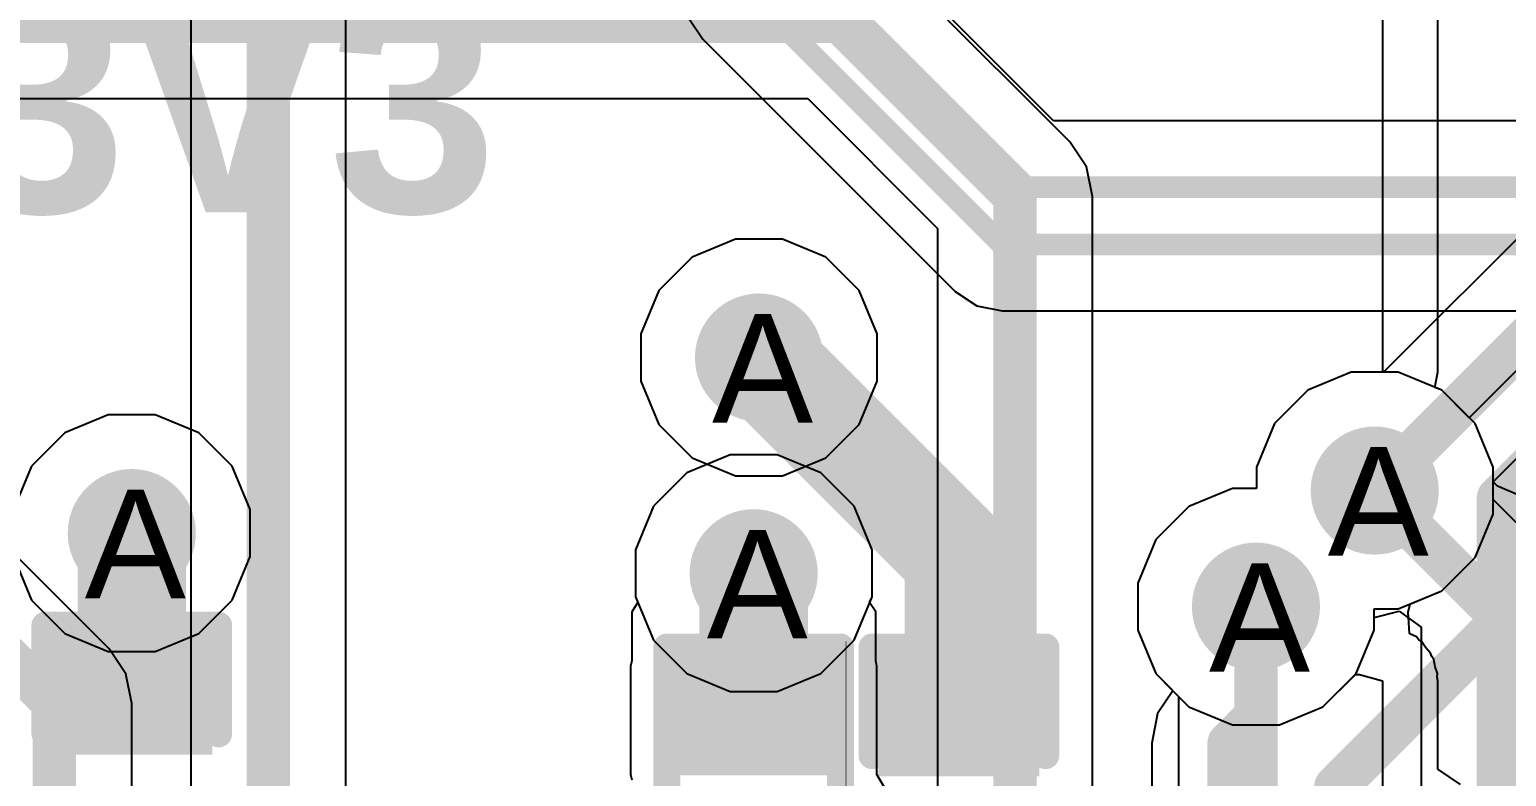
# Model space of a CAD drawing. Header units: inches. Extents: x 0 to 208, y 0 to 213.
# Drawn here: x 1.7585 to 2.0308, y 3.2358 to 3.3735 of the extents above; entities that cross this region are included whole.
import ezdxf

# ---------------------------------------------------------------- set-up
doc = ezdxf.new("R2010")
doc.units = ezdxf.units.IN
doc.header["$MEASUREMENT"] = 0
for name, color, linetype in [('Bottom Layer', 5, 'Continuous'), ('Bottom Overlay', 54, 'Continuous'), ('Bottom Paste', 16, 'Continuous'), ('Bottom Solder', 6, 'Continuous'), ('Drill Drawing', 1, 'Continuous'), ('L2_GND1', 16, 'Continuous'), ('L3_SIG1', 76, 'Continuous'), ('L4_PWR', 90, 'Continuous'), ('L5_GND2', 156, 'Continuous'), ('L6_SIG2', 130, 'Continuous'), ('L7_GND3', 216, 'Continuous'), ('Top Layer', 1, 'Continuous'), ('Top Overlay', 2, 'Continuous'), ('Top Paste', 8, 'Continuous'), ('Top Solder', 216, 'Continuous'), ('Via Holes', 16, 'Continuous')]:
    doc.layers.add(name, color=color, linetype=linetype)
doc.styles.add('Arial', font='', dxfattribs={"height": 0.2})
doc.styles.add('Arial_Bold', font='', dxfattribs={"height": 0.2})
doc.styles.get('Arial').set_extended_font_data('Arial')
doc.styles.get('Arial_Bold').set_extended_font_data('Arial', bold=True)

# ---------------------------------------------------------------- blocks, each defined once
blk = doc.blocks.new('C___0402_63')
at = {"layer": 'Top Layer'}
for points in [[(-0.0275, -0.0125), (-0.0275, 0.0125), (-0.0095, 0.0125), (-0.0095, -0.0125)], [(0.0095, -0.0125), (0.0095, 0.0125), (0.0275, 0.0125), (0.0275, -0.0125)]]:
    blk.add_hatch(color=1, dxfattribs=at).paths.add_polyline_path(points)
at = {"layer": 'Top Paste'}
for points in [[(-0.0275, -0.0125), (-0.0275, 0.0125), (-0.0095, 0.0125), (-0.0095, -0.0125)], [(0.0095, -0.0125), (0.0095, 0.0125), (0.0275, 0.0125), (0.0275, -0.0125)]]:
    blk.add_hatch(color=8, dxfattribs=at).paths.add_polyline_path(points)
at = {"layer": 'Top Solder'}
for points in [[(-0.02986, -0.01486), (-0.02986, 0.01486), (-0.00714, 0.01486), (-0.00714, -0.01486)], [(0.00714, -0.01486), (0.00714, 0.01486), (0.02986, 0.01486), (0.02986, -0.01486)]]:
    blk.add_hatch(color=216, dxfattribs=at).paths.add_polyline_path(points)
at = {"layer": 'Top Overlay'}
for points in [[(-0.031, 0.016, 0.005, 0.005, 0), (-0.031, -0.016, 0.005, 0.005, 0)], [(-0.031, 0.016, 0.005, 0.005, 0), (-0.011, 0.016, 0.005, 0.005, 0)], [(0.011, 0.016, 0.005, 0.005, 0), (0.031, 0.016, 0.005, 0.005, 0)], [(0.031, 0.016, 0.005, 0.005, 0), (0.031, -0.016, 0.005, 0.005, 0)], [(-0.031, -0.016, 0.005, 0.005, 0), (-0.011, -0.016, 0.005, 0.005, 0)], [(0.011, -0.016, 0.005, 0.005, 0), (0.031, -0.016, 0.005, 0.005, 0)]]:
    blk.add_lwpolyline(points, format="xyseb", dxfattribs=at)
for points in [[(-0.03225, 0.016, 0.0025, 0.0025, 1), (-0.02975, 0.016, 0.0025, 0.0025, 1)], [(-0.03225, 0.016, 0.0025, 0.0025, 1), (-0.02975, 0.016, 0.0025, 0.0025, 1)], [(-0.01225, 0.016, 0.0025, 0.0025, 1), (-0.00975, 0.016, 0.0025, 0.0025, 1)], [(0.00975, 0.016, 0.0025, 0.0025, 1), (0.01225, 0.016, 0.0025, 0.0025, 1)], [(0.02975, 0.016, 0.0025, 0.0025, 1), (0.03225, 0.016, 0.0025, 0.0025, 1)], [(0.02975, 0.016, 0.0025, 0.0025, 1), (0.03225, 0.016, 0.0025, 0.0025, 1)], [(-0.03225, -0.016, 0.0025, 0.0025, 1), (-0.02975, -0.016, 0.0025, 0.0025, 1)], [(-0.03225, -0.016, 0.0025, 0.0025, 1), (-0.02975, -0.016, 0.0025, 0.0025, 1)], [(-0.01225, -0.016, 0.0025, 0.0025, 1), (-0.00975, -0.016, 0.0025, 0.0025, 1)], [(0.00975, -0.016, 0.0025, 0.0025, 1), (0.01225, -0.016, 0.0025, 0.0025, 1)], [(0.02975, -0.016, 0.0025, 0.0025, 1), (0.03225, -0.016, 0.0025, 0.0025, 1)], [(0.02975, -0.016, 0.0025, 0.0025, 1), (0.03225, -0.016, 0.0025, 0.0025, 1)]]:
    blk.add_lwpolyline(points, format="xyseb", close=True, dxfattribs=at)
blk = doc.blocks.new('R___0402_177')
at = {"layer": 'Top Layer'}
for points in [[(-0.0275, -0.0125), (-0.0275, 0.0125), (-0.0095, 0.0125), (-0.0095, -0.0125)], [(0.0095, -0.0125), (0.0095, 0.0125), (0.0275, 0.0125), (0.0275, -0.0125)]]:
    blk.add_hatch(color=1, dxfattribs=at).paths.add_polyline_path(points)
at = {"layer": 'Top Paste'}
for points in [[(-0.0275, -0.0125), (-0.0275, 0.0125), (-0.0095, 0.0125), (-0.0095, -0.0125)], [(0.0095, -0.0125), (0.0095, 0.0125), (0.0275, 0.0125), (0.0275, -0.0125)]]:
    blk.add_hatch(color=8, dxfattribs=at).paths.add_polyline_path(points)
at = {"layer": 'Top Solder'}
for points in [[(-0.02967, -0.01467), (-0.02967, 0.01467), (-0.00733, 0.01467), (-0.00733, -0.01467)], [(0.00733, -0.01467), (0.00733, 0.01467), (0.02967, 0.01467), (0.02967, -0.01467)]]:
    blk.add_hatch(color=216, dxfattribs=at).paths.add_polyline_path(points)
at = {"layer": 'Top Overlay'}
for points in [[(-0.031, 0.016, 0.005, 0.005, 0), (0.031, 0.016, 0.005, 0.005, 0)], [(-0.031, 0.016, 0.005, 0.005, 0), (-0.031, -0.016, 0.005, 0.005, 0)], [(0.031, 0.016, 0.005, 0.005, 0), (0.031, -0.016, 0.005, 0.005, 0)], [(-0.031, -0.016, 0.005, 0.005, 0), (0.031, -0.016, 0.005, 0.005, 0)], [(-0.032, -0.017, 0.000127, 0.000127, 0), (0.032, -0.017, 0.000127, 0.000127, 0)]]:
    blk.add_lwpolyline(points, format="xyseb", dxfattribs=at)
for points in [[(-0.03225, 0.016, 0.0025, 0.0025, 1), (-0.02975, 0.016, 0.0025, 0.0025, 1)], [(-0.03225, 0.016, 0.0025, 0.0025, 1), (-0.02975, 0.016, 0.0025, 0.0025, 1)], [(0.02975, 0.016, 0.0025, 0.0025, 1), (0.03225, 0.016, 0.0025, 0.0025, 1)], [(0.02975, 0.016, 0.0025, 0.0025, 1), (0.03225, 0.016, 0.0025, 0.0025, 1)], [(-0.03225, -0.016, 0.0025, 0.0025, 1), (-0.02975, -0.016, 0.0025, 0.0025, 1)], [(-0.03225, -0.016, 0.0025, 0.0025, 1), (-0.02975, -0.016, 0.0025, 0.0025, 1)], [(0.02975, -0.016, 0.0025, 0.0025, 1), (0.03225, -0.016, 0.0025, 0.0025, 1)], [(0.02975, -0.016, 0.0025, 0.0025, 1), (0.03225, -0.016, 0.0025, 0.0025, 1)], [(-0.03203, -0.017, 0.0000635, 0.0000635, 1), (-0.03197, -0.017, 0.0000635, 0.0000635, 1)], [(0.03197, -0.017, 0.0000635, 0.0000635, 1), (0.03203, -0.017, 0.0000635, 0.0000635, 1)]]:
    blk.add_lwpolyline(points, format="xyseb", close=True, dxfattribs=at)
blk = doc.blocks.new('CAP_0402_B_563')
at = {"layer": 'Bottom Layer'}
for points in [[(-0.0095, 0.0125), (-0.0095, -0.0125), (-0.0275, -0.0125), (-0.0275, 0.0125)], [(0.0275, 0.0125), (0.0275, -0.0125), (0.0095, -0.0125), (0.0095, 0.0125)]]:
    blk.add_hatch(color=5, dxfattribs=at).paths.add_polyline_path(points)
at = {"layer": 'Bottom Paste'}
for points in [[(-0.0095, 0.0125), (-0.0095, -0.0125), (-0.0275, -0.0125), (-0.0275, 0.0125)], [(0.0275, 0.0125), (0.0275, -0.0125), (0.0095, -0.0125), (0.0095, 0.0125)]]:
    blk.add_hatch(color=16, dxfattribs=at).paths.add_polyline_path(points)
at = {"layer": 'Bottom Solder'}
for points in [[(-0.00714, 0.01486), (-0.00714, -0.01486), (-0.02986, -0.01486), (-0.02986, 0.01486)], [(0.02986, 0.01486), (0.02986, -0.01486), (0.00714, -0.01486), (0.00714, 0.01486)]]:
    blk.add_hatch(color=6, dxfattribs=at).paths.add_polyline_path(points)
at = {"layer": 'Bottom Overlay'}
for points in [[(-0.031, -0.016, 0.005, 0.005, 0), (-0.031, 0.016, 0.005, 0.005, 0)], [(-0.011, 0.016, 0.005, 0.005, 0), (-0.031, 0.016, 0.005, 0.005, 0)], [(0.031, 0.016, 0.005, 0.005, 0), (0.011, 0.016, 0.005, 0.005, 0)], [(0.031, -0.016, 0.005, 0.005, 0), (0.031, 0.016, 0.005, 0.005, 0)], [(-0.011, -0.016, 0.005, 0.005, 0), (-0.031, -0.016, 0.005, 0.005, 0)], [(0.031, -0.016, 0.005, 0.005, 0), (0.011, -0.016, 0.005, 0.005, 0)]]:
    blk.add_lwpolyline(points, format="xyseb", dxfattribs=at)
for points in [[(-0.03225, 0.016, 0.0025, 0.0025, 1), (-0.02975, 0.016, 0.0025, 0.0025, 1)], [(-0.03225, 0.016, 0.0025, 0.0025, 1), (-0.02975, 0.016, 0.0025, 0.0025, 1)], [(-0.01225, 0.016, 0.0025, 0.0025, 1), (-0.00975, 0.016, 0.0025, 0.0025, 1)], [(0.00975, 0.016, 0.0025, 0.0025, 1), (0.01225, 0.016, 0.0025, 0.0025, 1)], [(0.02975, 0.016, 0.0025, 0.0025, 1), (0.03225, 0.016, 0.0025, 0.0025, 1)], [(0.02975, 0.016, 0.0025, 0.0025, 1), (0.03225, 0.016, 0.0025, 0.0025, 1)], [(-0.03225, -0.016, 0.0025, 0.0025, 1), (-0.02975, -0.016, 0.0025, 0.0025, 1)], [(-0.03225, -0.016, 0.0025, 0.0025, 1), (-0.02975, -0.016, 0.0025, 0.0025, 1)], [(-0.01225, -0.016, 0.0025, 0.0025, 1), (-0.00975, -0.016, 0.0025, 0.0025, 1)], [(0.00975, -0.016, 0.0025, 0.0025, 1), (0.01225, -0.016, 0.0025, 0.0025, 1)], [(0.02975, -0.016, 0.0025, 0.0025, 1), (0.03225, -0.016, 0.0025, 0.0025, 1)], [(0.02975, -0.016, 0.0025, 0.0025, 1), (0.03225, -0.016, 0.0025, 0.0025, 1)]]:
    blk.add_lwpolyline(points, format="xyseb", close=True, dxfattribs=at)

msp = doc.modelspace()

# ---------------------------------------------------------------- hatches: boundary and pattern name
at = {"layer": 'Bottom Layer'}
h = msp.add_hatch(color=5, dxfattribs=at)
edge = h.paths.add_edge_path()
edge.add_arc((1.893, 3.313), 0.01181, 0, 360)
h = msp.add_hatch(color=5, dxfattribs=at)
edge = h.paths.add_edge_path()
edge.add_arc((2.00654, 3.28847), 0.01181, 0, 360)
h = msp.add_hatch(color=5, dxfattribs=at)
edge = h.paths.add_edge_path()
edge.add_arc((1.77734, 3.28063), 0.01181, 0, 360)
h = msp.add_hatch(color=5, dxfattribs=at)
edge = h.paths.add_edge_path()
edge.add_arc((1.89202, 3.27323), 0.01181, 0, 360)
h = msp.add_hatch(color=5, dxfattribs=at)
edge = h.paths.add_edge_path()
edge.add_arc((1.98464, 3.26707), 0.01181, 0, 360)
msp.add_hatch(color=5, dxfattribs=at).paths.add_polyline_path([(1.76484, 3.24013), (1.78984, 3.24013), (1.78984, 3.26013), (1.76484, 3.26013)])
at = {"layer": 'L2_GND1'}
h = msp.add_hatch(color=16, dxfattribs=at)
edge = h.paths.add_edge_path()
edge.add_arc((1.893, 3.313), 0.01181, 0, 360)
h = msp.add_hatch(color=16, dxfattribs=at)
edge = h.paths.add_edge_path()
edge.add_arc((2.00654, 3.28847), 0.01181, 0, 360)
h = msp.add_hatch(color=16, dxfattribs=at)
edge = h.paths.add_edge_path()
edge.add_arc((1.77734, 3.28063), 0.01181, 0, 360)
h = msp.add_hatch(color=16, dxfattribs=at)
edge = h.paths.add_edge_path()
edge.add_arc((1.89202, 3.27323), 0.01181, 0, 360)
h = msp.add_hatch(color=16, dxfattribs=at)
edge = h.paths.add_edge_path()
edge.add_arc((1.98464, 3.26707), 0.01181, 0, 360)
at = {"layer": 'L3_SIG1'}
h = msp.add_hatch(color=76, dxfattribs=at)
edge = h.paths.add_edge_path()
edge.add_arc((1.893, 3.313), 0.01181, 0, 360)
h = msp.add_hatch(color=76, dxfattribs=at)
edge = h.paths.add_edge_path()
edge.add_arc((2.00654, 3.28847), 0.01181, 0, 360)
h = msp.add_hatch(color=76, dxfattribs=at)
edge = h.paths.add_edge_path()
edge.add_arc((1.77734, 3.28063), 0.01181, 0, 360)
h = msp.add_hatch(color=76, dxfattribs=at)
edge = h.paths.add_edge_path()
edge.add_arc((1.89202, 3.27323), 0.01181, 0, 360)
h = msp.add_hatch(color=76, dxfattribs=at)
edge = h.paths.add_edge_path()
edge.add_arc((1.98464, 3.26707), 0.01181, 0, 360)
at = {"layer": 'L4_PWR'}
h = msp.add_hatch(color=90, dxfattribs=at)
edge = h.paths.add_edge_path()
edge.add_arc((1.893, 3.313), 0.01181, 0, 360)
h = msp.add_hatch(color=90, dxfattribs=at)
edge = h.paths.add_edge_path()
edge.add_arc((2.00654, 3.28847), 0.01181, 0, 360)
h = msp.add_hatch(color=90, dxfattribs=at)
edge = h.paths.add_edge_path()
edge.add_arc((1.77734, 3.28063), 0.01181, 0, 360)
h = msp.add_hatch(color=90, dxfattribs=at)
edge = h.paths.add_edge_path()
edge.add_arc((1.89202, 3.27323), 0.01181, 0, 360)
h = msp.add_hatch(color=90, dxfattribs=at)
edge = h.paths.add_edge_path()
edge.add_arc((1.98464, 3.26707), 0.01181, 0, 360)
at = {"layer": 'L5_GND2'}
h = msp.add_hatch(color=156, dxfattribs=at)
edge = h.paths.add_edge_path()
edge.add_arc((1.893, 3.313), 0.01181, 0, 360)
h = msp.add_hatch(color=156, dxfattribs=at)
edge = h.paths.add_edge_path()
edge.add_arc((2.00654, 3.28847), 0.01181, 0, 360)
h = msp.add_hatch(color=156, dxfattribs=at)
edge = h.paths.add_edge_path()
edge.add_arc((1.77734, 3.28063), 0.01181, 0, 360)
h = msp.add_hatch(color=156, dxfattribs=at)
edge = h.paths.add_edge_path()
edge.add_arc((1.89202, 3.27323), 0.01181, 0, 360)
h = msp.add_hatch(color=156, dxfattribs=at)
edge = h.paths.add_edge_path()
edge.add_arc((1.98464, 3.26707), 0.01181, 0, 360)
at = {"layer": 'L6_SIG2'}
h = msp.add_hatch(color=130, dxfattribs=at)
edge = h.paths.add_edge_path()
edge.add_arc((1.893, 3.313), 0.01181, 0, 360)
h = msp.add_hatch(color=130, dxfattribs=at)
edge = h.paths.add_edge_path()
edge.add_arc((2.00654, 3.28847), 0.01181, 0, 360)
h = msp.add_hatch(color=130, dxfattribs=at)
edge = h.paths.add_edge_path()
edge.add_arc((1.77734, 3.28063), 0.01181, 0, 360)
h = msp.add_hatch(color=130, dxfattribs=at)
edge = h.paths.add_edge_path()
edge.add_arc((1.89202, 3.27323), 0.01181, 0, 360)
h = msp.add_hatch(color=130, dxfattribs=at)
edge = h.paths.add_edge_path()
edge.add_arc((1.98464, 3.26707), 0.01181, 0, 360)
at = {"layer": 'L7_GND3'}
h = msp.add_hatch(color=216, dxfattribs=at)
edge = h.paths.add_edge_path()
edge.add_arc((1.893, 3.313), 0.01181, 0, 360)
h = msp.add_hatch(color=216, dxfattribs=at)
edge = h.paths.add_edge_path()
edge.add_arc((2.00654, 3.28847), 0.01181, 0, 360)
h = msp.add_hatch(color=216, dxfattribs=at)
edge = h.paths.add_edge_path()
edge.add_arc((1.77734, 3.28063), 0.01181, 0, 360)
h = msp.add_hatch(color=216, dxfattribs=at)
edge = h.paths.add_edge_path()
edge.add_arc((1.89202, 3.27323), 0.01181, 0, 360)
h = msp.add_hatch(color=216, dxfattribs=at)
edge = h.paths.add_edge_path()
edge.add_arc((1.98464, 3.26707), 0.01181, 0, 360)
at = {"layer": 'Top Layer'}
h = msp.add_hatch(color=1, dxfattribs=at)
edge = h.paths.add_edge_path()
edge.add_arc((1.893, 3.313), 0.01181, 0, 360)
h = msp.add_hatch(color=1, dxfattribs=at)
edge = h.paths.add_edge_path()
edge.add_arc((2.00654, 3.28847), 0.01181, 0, 360)
h = msp.add_hatch(color=1, dxfattribs=at)
edge = h.paths.add_edge_path()
edge.add_arc((1.77734, 3.28063), 0.01181, 0, 360)
h = msp.add_hatch(color=1, dxfattribs=at)
edge = h.paths.add_edge_path()
edge.add_arc((1.89202, 3.27323), 0.01181, 0, 360)
h = msp.add_hatch(color=1, dxfattribs=at)
edge = h.paths.add_edge_path()
edge.add_arc((1.98464, 3.26707), 0.01181, 0, 360)
for points in [[(1.90452, 3.25612), (1.87952, 3.25612), (1.87952, 3.23612), (1.90452, 3.23612)], [(1.94236, 3.25612), (1.91736, 3.25612), (1.91736, 3.23612), (1.94236, 3.23612)]]:
    msp.add_hatch(color=1, dxfattribs=at).paths.add_polyline_path(points)
at = {"layer": 'Via Holes'}
h = msp.add_hatch(color=7, dxfattribs=at)
edge = h.paths.add_edge_path()
edge.add_arc((1.893, 3.313), 0.00591, 0, 360)
h = msp.add_hatch(color=7, dxfattribs=at)
edge = h.paths.add_edge_path()
edge.add_arc((2.00654, 3.28847), 0.00591, 0, 360)
h = msp.add_hatch(color=7, dxfattribs=at)
edge = h.paths.add_edge_path()
edge.add_arc((1.77734, 3.28063), 0.00591, 0, 360)
h = msp.add_hatch(color=7, dxfattribs=at)
edge = h.paths.add_edge_path()
edge.add_arc((1.89202, 3.27323), 0.00591, 0, 360)
h = msp.add_hatch(color=7, dxfattribs=at)
edge = h.paths.add_edge_path()
edge.add_arc((1.98464, 3.26707), 0.00591, 0, 360)

# ---------------------------------------------------------------- linework, layer by layer
at = {"layer": 'Bottom Layer'}
for p, q in [((2.00221, 3.31028), (1.99419, 3.30696)), ((2.01088, 3.31028), (2.00221, 3.31028)), ((2.0189, 3.30696), (2.01088, 3.31028)), ((1.99419, 3.30696), (1.98805, 3.30083)), ((2.02504, 3.30083), (2.0189, 3.30696)), ((1.98805, 3.30083), (1.98473, 3.29281)), ((2.02836, 3.29281), (2.02504, 3.30083)), ((1.88769, 3.29504), (1.87967, 3.29172)), ((1.89636, 3.29504), (1.88769, 3.29504)), ((1.90438, 3.29172), (1.89636, 3.29504)), ((1.98473, 3.29281), (1.98473, 3.28888)), ((2.02836, 3.28685), (2.02836, 3.29281)), ((1.87967, 3.29172), (1.87353, 3.28559)), ((1.91052, 3.28559), (1.90438, 3.29172)), ((1.9803, 3.28888), (1.97229, 3.28556)), ((1.98473, 3.28888), (1.9803, 3.28888)), ((1.87353, 3.28559), (1.87021, 3.27757)), ((1.91384, 3.27757), (1.91052, 3.28559)), ((1.97229, 3.28556), (1.96615, 3.27943)), ((2.04, 3.2752), (2.02836, 3.28685)), ((1.96615, 3.27943), (1.96283, 3.27141)), ((1.87021, 3.27757), (1.87021, 3.26889)), ((1.91384, 3.26889), (1.91384, 3.27757)), ((1.96283, 3.27141), (1.96283, 3.26273)), ((1.87021, 3.26889), (1.87353, 3.26088)), ((1.91052, 3.26088), (1.91384, 3.26889)), ((1.96283, 3.26273), (1.96615, 3.25472)), ((1.87353, 3.26088), (1.87967, 3.25474)), ((1.90438, 3.25474), (1.91052, 3.26088)), ((1.87967, 3.25474), (1.88769, 3.25142)), ((1.89636, 3.25142), (1.90438, 3.25474)), ((1.96615, 3.25472), (1.97037, 3.2505)), ((1.88769, 3.25142), (1.89636, 3.25142)), ((1.97037, 3.2505), (1.97037, 3.19331))]:
    msp.add_line(p, q, dxfattribs=at)
for points in [[(1.77734, 3.25113, 0.02, 0.02, 0), (1.77734, 3.28063, 0.02, 0.02, 0)], [(2.00654, 3.28847, 0.008, 0.008, 0), (2.04638, 3.24863, 0.008, 0.008, 0)], [(1.98464, 3.19331, 0.008, 0.008, 0), (1.98464, 3.26707, 0.008, 0.008, 0)]]:
    msp.add_lwpolyline(points, format="xyseb", dxfattribs=at)
for points in [[(1.77234, 3.28063, 0.01, 0.01, 1), (1.78234, 3.28063, 0.01, 0.01, 1)], [(2.00454, 3.28847, 0.004, 0.004, 1), (2.00854, 3.28847, 0.004, 0.004, 1)], [(1.98264, 3.26707, 0.004, 0.004, 1), (1.98664, 3.26707, 0.004, 0.004, 1)], [(1.77234, 3.25113, 0.01, 0.01, 1), (1.78234, 3.25113, 0.01, 0.01, 1)]]:
    msp.add_lwpolyline(points, format="xyseb", close=True, dxfattribs=at)
at = {"layer": 'L2_GND1'}
for p, q in [((2.04606, 3.34818), (2.00817, 3.31028)), ((2.02836, 3.2901), (2.07799, 3.33973)), ((2.00221, 3.31028), (1.99419, 3.30696)), ((2.00817, 3.31028), (2.00221, 3.31028)), ((1.99419, 3.30696), (1.98805, 3.30083)), ((1.98805, 3.30083), (1.98473, 3.29281)), ((1.88769, 3.29504), (1.87967, 3.29172)), ((1.89636, 3.29504), (1.88769, 3.29504)), ((1.90438, 3.29172), (1.89636, 3.29504)), ((1.98473, 3.29281), (1.98473, 3.28888)), ((1.87967, 3.29172), (1.87353, 3.28559)), ((1.91052, 3.28559), (1.90438, 3.29172)), ((2.02836, 3.28413), (2.02836, 3.2901)), ((1.9803, 3.28888), (1.97229, 3.28556)), ((1.98473, 3.28888), (1.9803, 3.28888)), ((1.87353, 3.28559), (1.87021, 3.27757)), ((1.91384, 3.27757), (1.91052, 3.28559)), ((1.97229, 3.28556), (1.96615, 3.27943)), ((2.02504, 3.27612), (2.02836, 3.28413)), ((1.96615, 3.27943), (1.96283, 3.27141)), ((1.87021, 3.27757), (1.87021, 3.26889)), ((1.91384, 3.26889), (1.91384, 3.27757)), ((2.0189, 3.26998), (2.02504, 3.27612)), ((1.96283, 3.27141), (1.96283, 3.26273)), ((1.87021, 3.26889), (1.87353, 3.26088)), ((1.91052, 3.26088), (1.91384, 3.26889)), ((2.01088, 3.26666), (2.0189, 3.26998)), ((2.00645, 3.26273), (2.00645, 3.26666)), ((2.00645, 3.26666), (2.01088, 3.26666)), ((1.96283, 3.26273), (1.96615, 3.25472)), ((2.00313, 3.25472), (2.00645, 3.26273)), ((1.87353, 3.26088), (1.87967, 3.25474)), ((1.90438, 3.25474), (1.91052, 3.26088)), ((1.87967, 3.25474), (1.88769, 3.25142)), ((1.89636, 3.25142), (1.90438, 3.25474)), ((1.96615, 3.25472), (1.97229, 3.24858)), ((1.997, 3.24858), (2.00313, 3.25472)), ((1.88769, 3.25142), (1.89636, 3.25142)), ((1.97229, 3.24858), (1.9803, 3.24526)), ((1.98898, 3.24526), (1.997, 3.24858)), ((1.9803, 3.24526), (1.98898, 3.24526))]:
    msp.add_line(p, q, dxfattribs=at)
msp.add_lwpolyline([(2.00654, 3.28847, 0.008, 0.008, 0), (2.07207, 3.354, 0.008, 0.008, 0)], format="xyseb", dxfattribs=at)
msp.add_lwpolyline([(2.00454, 3.28847, 0.004, 0.004, 1), (2.00854, 3.28847, 0.004, 0.004, 1)], format="xyseb", close=True, dxfattribs=at)
at = {"layer": 'L3_SIG1'}
for p, q in [((2.00221, 3.31028), (1.99419, 3.30696)), ((2.01088, 3.31028), (2.00221, 3.31028)), ((2.0189, 3.30696), (2.01088, 3.31028)), ((1.99419, 3.30696), (1.98805, 3.30083)), ((2.02504, 3.30083), (2.0189, 3.30696)), ((1.98805, 3.30083), (1.98473, 3.29281)), ((2.02836, 3.29281), (2.02504, 3.30083)), ((1.88769, 3.29504), (1.87967, 3.29172)), ((1.89636, 3.29504), (1.88769, 3.29504)), ((1.90438, 3.29172), (1.89636, 3.29504)), ((1.98473, 3.29281), (1.98473, 3.28888)), ((2.02836, 3.28413), (2.02836, 3.29281)), ((1.87967, 3.29172), (1.87353, 3.28559)), ((1.91052, 3.28559), (1.90438, 3.29172)), ((1.9803, 3.28888), (1.97229, 3.28556)), ((1.98473, 3.28888), (1.9803, 3.28888)), ((1.87353, 3.28559), (1.87021, 3.27757)), ((1.91384, 3.27757), (1.91052, 3.28559)), ((1.97229, 3.28556), (1.96615, 3.27943)), ((2.02504, 3.27612), (2.02836, 3.28413)), ((1.96615, 3.27943), (1.96283, 3.27141)), ((1.87021, 3.27757), (1.87021, 3.26889)), ((1.91384, 3.26889), (1.91384, 3.27757)), ((2.0189, 3.26998), (2.02504, 3.27612)), ((1.96283, 3.27141), (1.96283, 3.26273)), ((1.87021, 3.26889), (1.87353, 3.26088)), ((1.91052, 3.26088), (1.91384, 3.26889)), ((2.01088, 3.26666), (2.0189, 3.26998)), ((2.00645, 3.26273), (2.00645, 3.26666)), ((2.00645, 3.26666), (2.01088, 3.26666)), ((1.96283, 3.26273), (1.96615, 3.25472)), ((2.00313, 3.25472), (2.00645, 3.26273)), ((1.87353, 3.26088), (1.87967, 3.25474)), ((1.90438, 3.25474), (1.91052, 3.26088)), ((1.87967, 3.25474), (1.88769, 3.25142)), ((1.89636, 3.25142), (1.90438, 3.25474)), ((1.96615, 3.25472), (1.97229, 3.24858)), ((1.997, 3.24858), (2.00313, 3.25472)), ((1.88769, 3.25142), (1.89636, 3.25142)), ((1.97229, 3.24858), (1.9803, 3.24526)), ((1.98898, 3.24526), (1.997, 3.24858)), ((1.9803, 3.24526), (1.98898, 3.24526))]:
    msp.add_line(p, q, dxfattribs=at)
at = {"layer": 'L4_PWR'}
for p, q in [((2.008, 3.51436), (2.008, 3.31028)), ((2.0182, 3.31028), (2.0182, 3.51436)), ((1.88866, 3.33481), (1.88065, 3.33149)), ((1.89734, 3.33481), (1.88866, 3.33481)), ((1.90535, 3.33149), (1.89734, 3.33481)), ((1.88065, 3.33149), (1.87451, 3.32535)), ((1.91149, 3.32535), (1.90535, 3.33149)), ((1.87451, 3.32535), (1.87119, 3.31734)), ((1.91481, 3.31734), (1.91149, 3.32535)), ((1.87119, 3.31734), (1.87119, 3.30866)), ((1.91481, 3.30866), (1.91481, 3.31734)), ((2.00221, 3.31028), (1.99419, 3.30696)), ((2.008, 3.31028), (2.00221, 3.31028)), ((2.01764, 3.30748), (2.0182, 3.31028)), ((1.87119, 3.30866), (1.87451, 3.30065)), ((1.91149, 3.30065), (1.91481, 3.30866)), ((1.99419, 3.30696), (1.98805, 3.30083)), ((2.0189, 3.30696), (2.01764, 3.30748)), ((2.02504, 3.30083), (2.0189, 3.30696)), ((1.773, 3.30244), (1.76498, 3.29912)), ((1.78168, 3.30244), (1.773, 3.30244)), ((1.78969, 3.29912), (1.78168, 3.30244)), ((1.76498, 3.29912), (1.75885, 3.29299)), ((1.79583, 3.29299), (1.78969, 3.29912)), ((1.87451, 3.30065), (1.88065, 3.29451)), ((1.90535, 3.29451), (1.91149, 3.30065)), ((1.98805, 3.30083), (1.98473, 3.29281)), ((2.02836, 3.29281), (2.02504, 3.30083)), ((1.75885, 3.29299), (1.75553, 3.28497)), ((1.79915, 3.28497), (1.79583, 3.29299)), ((1.88065, 3.29451), (1.88866, 3.29119)), ((1.89734, 3.29119), (1.90535, 3.29451)), ((1.98473, 3.29281), (1.98473, 3.28888)), ((2.02836, 3.28413), (2.02836, 3.29281)), ((1.88866, 3.29119), (1.89734, 3.29119)), ((1.9803, 3.28888), (1.97229, 3.28556)), ((1.98473, 3.28888), (1.9803, 3.28888)), ((1.79915, 3.27629), (1.79915, 3.28497)), ((1.97229, 3.28556), (1.96615, 3.27943)), ((2.02504, 3.27612), (2.02836, 3.28413)), ((1.96615, 3.27943), (1.96283, 3.27141)), ((1.75553, 3.27629), (1.75885, 3.26828)), ((1.79583, 3.26828), (1.79915, 3.27629)), ((2.0189, 3.26998), (2.02504, 3.27612)), ((1.96283, 3.27141), (1.96283, 3.26273)), ((1.75885, 3.26828), (1.76498, 3.26214)), ((1.78969, 3.26214), (1.79583, 3.26828)), ((2.01314, 3.2676), (2.0189, 3.26998)), ((2.01272, 3.26607), (2.01304, 3.26735)), ((2.01297, 3.26211), (2.01272, 3.26607)), ((2.01304, 3.26735), (2.01314, 3.2676)), ((1.96283, 3.26273), (1.96615, 3.25472)), ((1.76498, 3.26214), (1.773, 3.25882)), ((1.78168, 3.25882), (1.78969, 3.26214)), ((2.01302, 3.26208), (2.01297, 3.26211)), ((2.01422, 3.26148), (2.01302, 3.26208)), ((2.01466, 3.26098), (2.01422, 3.26148)), ((2.01521, 3.26061), (2.01466, 3.26098)), ((2.01596, 3.2595), (2.01521, 3.26061)), ((1.773, 3.25882), (1.78168, 3.25882)), ((2.01684, 3.25849), (2.01596, 3.2595)), ((2.01705, 3.25786), (2.01684, 3.25849)), ((2.01742, 3.25731), (2.01705, 3.25786)), ((2.01768, 3.25599), (2.01742, 3.25731)), ((1.96615, 3.25472), (1.97229, 3.24858)), ((1.997, 3.24858), (2.003, 3.25459)), ((2.003, 3.25459), (2.00372, 3.25456)), ((2.00372, 3.25456), (2.008, 3.2534)), ((2.01811, 3.25472), (2.01768, 3.25599)), ((2.01807, 3.25405), (2.01811, 3.25472)), ((2.008, 3.2534), (2.008, 3.21904)), ((2.0182, 3.2534), (2.01807, 3.25405)), ((2.0182, 3.23709), (2.0182, 3.2534)), ((1.97229, 3.24858), (1.9803, 3.24526)), ((1.98898, 3.24526), (1.997, 3.24858)), ((1.9803, 3.24526), (1.98898, 3.24526)), ((2.02235, 3.23431), (2.0182, 3.23709))]:
    msp.add_line(p, q, dxfattribs=at)
at = {"layer": 'L5_GND2'}
for p, q in [((1.9473, 3.35665), (1.91415, 3.38979)), ((1.88002, 3.37565), (1.88267, 3.37168)), ((1.88267, 3.37168), (1.92919, 3.32516)), ((2.03298, 3.35665), (1.9473, 3.35665)), ((1.92919, 3.32516), (1.93316, 3.32251)), ((1.93316, 3.32251), (1.93784, 3.32158)), ((1.93784, 3.32158), (3.18112, 3.32158)), ((2.00221, 3.31028), (1.99419, 3.30696)), ((2.01088, 3.31028), (2.00221, 3.31028)), ((2.0189, 3.30696), (2.01088, 3.31028)), ((1.99419, 3.30696), (1.98805, 3.30083)), ((2.02504, 3.30083), (2.0189, 3.30696)), ((1.98805, 3.30083), (1.98473, 3.29281)), ((2.02836, 3.29281), (2.02504, 3.30083)), ((1.88769, 3.29504), (1.87967, 3.29172)), ((1.89636, 3.29504), (1.88769, 3.29504)), ((1.90438, 3.29172), (1.89636, 3.29504)), ((1.98473, 3.29281), (1.98473, 3.28888)), ((2.02836, 3.28413), (2.02836, 3.29281)), ((1.87967, 3.29172), (1.87353, 3.28559)), ((1.91052, 3.28559), (1.90438, 3.29172)), ((1.9803, 3.28888), (1.97229, 3.28556)), ((1.98473, 3.28888), (1.9803, 3.28888)), ((1.87353, 3.28559), (1.87021, 3.27757)), ((1.91384, 3.27757), (1.91052, 3.28559)), ((1.97229, 3.28556), (1.96615, 3.27943)), ((2.02504, 3.27612), (2.02836, 3.28413)), ((1.96615, 3.27943), (1.96283, 3.27141)), ((1.87021, 3.27757), (1.87021, 3.26889)), ((1.91384, 3.26889), (1.91384, 3.27757)), ((2.0189, 3.26998), (2.02504, 3.27612)), ((1.96283, 3.27141), (1.96283, 3.26273)), ((1.87021, 3.26889), (1.87353, 3.26088)), ((1.91052, 3.26088), (1.91384, 3.26889)), ((2.01088, 3.26666), (2.0189, 3.26998)), ((2.00645, 3.26273), (2.00645, 3.26666)), ((2.00645, 3.26666), (2.01088, 3.26666)), ((1.96283, 3.26273), (1.96615, 3.25472)), ((2.00313, 3.25472), (2.00645, 3.26273)), ((1.87353, 3.26088), (1.87967, 3.25474)), ((1.90438, 3.25474), (1.91052, 3.26088)), ((1.87967, 3.25474), (1.88769, 3.25142)), ((1.89636, 3.25142), (1.90438, 3.25474)), ((1.96615, 3.25472), (1.97229, 3.24858)), ((1.997, 3.24858), (2.00313, 3.25472)), ((1.88769, 3.25142), (1.89636, 3.25142)), ((1.97229, 3.24858), (1.9803, 3.24526)), ((1.98898, 3.24526), (1.997, 3.24858)), ((1.9803, 3.24526), (1.98898, 3.24526))]:
    msp.add_line(p, q, dxfattribs=at)
for points in [[(1.90192, 3.38472, 0.004, 0.004, 0), (1.94223, 3.34441, 0.004, 0.004, 0)], [(1.89132, 3.38033, 0.004, 0.004, 0), (1.93784, 3.33381, 0.004, 0.004, 0)], [(1.94223, 3.34441, 0.004, 0.004, 0), (2.99996, 3.34441, 0.004, 0.004, 0)], [(1.93784, 3.33381, 0.004, 0.004, 0), (2.99996, 3.33381, 0.004, 0.004, 0)]]:
    msp.add_lwpolyline(points, format="xyseb", dxfattribs=at)
for points in [[(1.94123, 3.34441, 0.002, 0.002, 1), (1.94323, 3.34441, 0.002, 0.002, 1)], [(1.94123, 3.34441, 0.002, 0.002, 1), (1.94323, 3.34441, 0.002, 0.002, 1)], [(1.93684, 3.33381, 0.002, 0.002, 1), (1.93884, 3.33381, 0.002, 0.002, 1)], [(1.93684, 3.33381, 0.002, 0.002, 1), (1.93884, 3.33381, 0.002, 0.002, 1)]]:
    msp.add_lwpolyline(points, format="xyseb", close=True, dxfattribs=at)
at = {"layer": 'L6_SIG2'}
for p, q in [((1.95029, 3.35279), (1.91798, 3.38509)), ((2.09415, 3.37209), (2.02396, 3.3019)), ((1.08394, 3.36073), (1.90198, 3.36073)), ((1.90198, 3.36073), (1.92592, 3.33678)), ((1.95338, 3.34816), (1.95029, 3.35279)), ((1.95029, 3.35279), (1.95029, 3.35279)), ((1.95447, 3.3427), (1.95338, 3.34816)), ((1.95447, 3.19759), (1.95447, 3.3427)), ((1.92592, 3.33678), (1.92592, 3.1971)), ((2.00221, 3.31028), (1.99419, 3.30696)), ((2.01088, 3.31028), (2.00221, 3.31028)), ((2.0189, 3.30696), (2.01088, 3.31028)), ((1.99419, 3.30696), (1.98805, 3.30083)), ((2.02396, 3.3019), (2.0189, 3.30696)), ((1.98805, 3.30083), (1.98473, 3.29281)), ((1.88769, 3.29504), (1.87967, 3.29172)), ((1.89636, 3.29504), (1.88769, 3.29504)), ((1.90438, 3.29172), (1.89636, 3.29504)), ((1.98473, 3.29281), (1.98473, 3.28888)), ((1.87967, 3.29172), (1.87353, 3.28559)), ((1.91052, 3.28559), (1.90438, 3.29172)), ((1.9803, 3.28888), (1.97229, 3.28556)), ((1.98473, 3.28888), (1.9803, 3.28888)), ((1.87353, 3.28559), (1.87021, 3.27757)), ((1.91384, 3.27757), (1.91052, 3.28559)), ((1.97229, 3.28556), (1.96615, 3.27943)), ((1.96615, 3.27943), (1.96283, 3.27141)), ((1.87021, 3.27757), (1.87021, 3.26889)), ((1.91384, 3.26889), (1.91384, 3.27757)), ((1.96283, 3.27141), (1.96283, 3.26273)), ((1.87021, 3.26889), (1.87353, 3.26088)), ((1.91052, 3.26088), (1.91384, 3.26889)), ((2.00645, 3.26506), (2.01104, 3.26622)), ((2.01104, 3.26622), (2.01508, 3.26327)), ((1.96283, 3.26273), (1.96615, 3.25472)), ((2.00313, 3.25472), (2.00645, 3.26273)), ((2.00645, 3.26273), (2.00645, 3.26506)), ((2.01508, 3.26327), (2.01508, 3.23017)), ((1.87353, 3.26088), (1.87967, 3.25474)), ((1.90438, 3.25474), (1.91052, 3.26088)), ((1.87967, 3.25474), (1.88769, 3.25142)), ((1.89636, 3.25142), (1.90438, 3.25474)), ((1.96615, 3.25472), (1.97229, 3.24858)), ((1.997, 3.24858), (2.00313, 3.25472)), ((1.88769, 3.25142), (1.89636, 3.25142)), ((1.97229, 3.24858), (1.9803, 3.24526)), ((1.98898, 3.24526), (1.997, 3.24858)), ((1.9803, 3.24526), (1.98898, 3.24526))]:
    msp.add_line(p, q, dxfattribs=at)
for points in [[(0.46882, 3.375, 0.008, 0.008, 0), (1.90789, 3.375, 0.008, 0.008, 0)], [(1.90789, 3.375, 0.008, 0.008, 0), (1.94019, 3.3427, 0.008, 0.008, 0)], [(2.02936, 3.28711, 0.008, 0.008, 0), (2.10425, 3.362, 0.008, 0.008, 0)], [(1.94019, 3.17978, 0.008, 0.008, 0), (1.94019, 3.3427, 0.008, 0.008, 0)], [(2.02936, 3.2136, 0.008, 0.008, 0), (2.02936, 3.28711, 0.008, 0.008, 0)]]:
    msp.add_lwpolyline(points, format="xyseb", dxfattribs=at)
for points in [[(1.90589, 3.375, 0.004, 0.004, 1), (1.90989, 3.375, 0.004, 0.004, 1)], [(1.90589, 3.375, 0.004, 0.004, 1), (1.90989, 3.375, 0.004, 0.004, 1)], [(1.93819, 3.3427, 0.004, 0.004, 1), (1.94219, 3.3427, 0.004, 0.004, 1)], [(1.93819, 3.3427, 0.004, 0.004, 1), (1.94219, 3.3427, 0.004, 0.004, 1)], [(2.02736, 3.28711, 0.004, 0.004, 1), (2.03136, 3.28711, 0.004, 0.004, 1)], [(2.02736, 3.28711, 0.004, 0.004, 1), (2.03136, 3.28711, 0.004, 0.004, 1)]]:
    msp.add_lwpolyline(points, format="xyseb", close=True, dxfattribs=at)
at = {"layer": 'L7_GND3'}
for p, q in [((2.00221, 3.31028), (1.99419, 3.30696)), ((2.01088, 3.31028), (2.00221, 3.31028)), ((2.0189, 3.30696), (2.01088, 3.31028)), ((1.99419, 3.30696), (1.98805, 3.30083)), ((2.02504, 3.30083), (2.0189, 3.30696)), ((1.98805, 3.30083), (1.98473, 3.29281)), ((2.02836, 3.29281), (2.02504, 3.30083)), ((1.88769, 3.29504), (1.87967, 3.29172)), ((1.89636, 3.29504), (1.88769, 3.29504)), ((1.90438, 3.29172), (1.89636, 3.29504)), ((1.98473, 3.29281), (1.98473, 3.28888)), ((2.02836, 3.28413), (2.02836, 3.29281)), ((1.87967, 3.29172), (1.87353, 3.28559)), ((1.91052, 3.28559), (1.90438, 3.29172)), ((1.9803, 3.28888), (1.97229, 3.28556)), ((1.98473, 3.28888), (1.9803, 3.28888)), ((1.87353, 3.28559), (1.87021, 3.27757)), ((1.91384, 3.27757), (1.91052, 3.28559)), ((1.97229, 3.28556), (1.96615, 3.27943)), ((2.02504, 3.27612), (2.02836, 3.28413)), ((1.96615, 3.27943), (1.96283, 3.27141)), ((1.87021, 3.27757), (1.87021, 3.26889)), ((1.91384, 3.26889), (1.91384, 3.27757)), ((2.0189, 3.26998), (2.02504, 3.27612)), ((1.96283, 3.27141), (1.96283, 3.26273)), ((1.87021, 3.26889), (1.87353, 3.26088)), ((1.91052, 3.26088), (1.91384, 3.26889)), ((2.01088, 3.26666), (2.0189, 3.26998)), ((2.00645, 3.26273), (2.00645, 3.26666)), ((2.00645, 3.26666), (2.01088, 3.26666)), ((1.96283, 3.26273), (1.96615, 3.25472)), ((2.00313, 3.25472), (2.00645, 3.26273)), ((1.87353, 3.26088), (1.87967, 3.25474)), ((1.90438, 3.25474), (1.91052, 3.26088)), ((1.87967, 3.25474), (1.88769, 3.25142)), ((1.89636, 3.25142), (1.90438, 3.25474)), ((1.96615, 3.25472), (1.97229, 3.24858)), ((1.997, 3.24858), (2.00313, 3.25472)), ((1.88769, 3.25142), (1.89636, 3.25142)), ((1.97229, 3.24858), (1.9803, 3.24526)), ((1.98898, 3.24526), (1.997, 3.24858)), ((1.9803, 3.24526), (1.98898, 3.24526))]:
    msp.add_line(p, q, dxfattribs=at)
at = {"layer": 'Top Layer'}
for p, q in [((1.8168, 3.17638), (1.8168, 3.83392)), ((1.78825, 3.41365), (1.78825, 3.17638)), ((2.00221, 3.31028), (1.99419, 3.30696)), ((2.01088, 3.31028), (2.00221, 3.31028)), ((2.0189, 3.30696), (2.01088, 3.31028)), ((1.99419, 3.30696), (1.98805, 3.30083)), ((2.02504, 3.30083), (2.0189, 3.30696)), ((1.98805, 3.30083), (1.98473, 3.29281)), ((2.02836, 3.29281), (2.02504, 3.30083)), ((1.88769, 3.29504), (1.87967, 3.29172)), ((1.89636, 3.29504), (1.88769, 3.29504)), ((1.90438, 3.29172), (1.89636, 3.29504)), ((1.98473, 3.29281), (1.98473, 3.28888)), ((2.02836, 3.29008), (2.02836, 3.29281)), ((1.87967, 3.29172), (1.87353, 3.28559)), ((1.91052, 3.28559), (1.90438, 3.29172)), ((2.02917, 3.28926), (2.02836, 3.29008)), ((1.9803, 3.28888), (1.97229, 3.28556)), ((1.98473, 3.28888), (1.9803, 3.28888)), ((2.03336, 3.28753), (2.02917, 3.28926)), ((1.87353, 3.28559), (1.87021, 3.27757)), ((1.91384, 3.27757), (1.91052, 3.28559)), ((1.97229, 3.28556), (1.96615, 3.27943)), ((1.96615, 3.27943), (1.96283, 3.27141)), ((1.87021, 3.27757), (1.87021, 3.26889)), ((1.91384, 3.26889), (1.91384, 3.27757)), ((1.77317, 3.25929), (1.75627, 3.27619)), ((1.96283, 3.27141), (1.96283, 3.26273)), ((1.87021, 3.26889), (1.87066, 3.26782)), ((1.91339, 3.26782), (1.91384, 3.26889)), ((1.87066, 3.26782), (1.86952, 3.26612)), ((1.86952, 3.26612), (1.86952, 3.26612)), ((1.86952, 3.26612), (1.86952, 3.2571)), ((1.91452, 3.26612), (1.91339, 3.26782)), ((1.91452, 3.2571), (1.91452, 3.26612)), ((1.91452, 3.26612), (1.91452, 3.26612)), ((1.96283, 3.26273), (1.96615, 3.25472)), ((1.77627, 3.25466), (1.77317, 3.25929)), ((1.77317, 3.25929), (1.77317, 3.25929)), ((1.77735, 3.2492), (1.77627, 3.25466)), ((1.86952, 3.2571), (1.86933, 3.25612)), ((1.86933, 3.25612), (1.86933, 3.23612)), ((1.91472, 3.25612), (1.91452, 3.2571)), ((1.91472, 3.23612), (1.91472, 3.25612)), ((1.96615, 3.25472), (1.96931, 3.25156)), ((1.77735, 3.17638), (1.77735, 3.2492)), ((1.77735, 3.2492), (1.77735, 3.2492)), ((1.96931, 3.25156), (1.9665, 3.24735)), ((1.9665, 3.24735), (1.96541, 3.24189)), ((1.96541, 3.24189), (1.96541, 3.24189)), ((1.96541, 3.24189), (1.96541, 3.19055)), ((1.86933, 3.23612), (1.86952, 3.23513)), ((1.91753, 3.23132), (1.91472, 3.23612))]:
    msp.add_line(p, q, dxfattribs=at)
for points in [[(1.80253, 3.12701, 0.008, 0.008, 0), (1.80253, 3.93647, 0.008, 0.008, 0)], [(1.893, 3.313, 0.02, 0.02, 0), (1.92986, 3.27614, 0.02, 0.02, 0)], [(1.92986, 3.24712, 0.02, 0.02, 0), (1.92986, 3.27614, 0.02, 0.02, 0)], [(1.89202, 3.24712, 0.02, 0.02, 0), (1.89202, 3.27323, 0.02, 0.02, 0)], [(1.99938, 3.23386, 0.008, 0.008, 0), (2.04196, 3.27645, 0.008, 0.008, 0)], [(1.742, 3.27027, 0.008, 0.008, 0), (1.76308, 3.2492, 0.008, 0.008, 0)], [(1.98361, 3.26604, 0.008, 0.008, 0), (1.98464, 3.26707, 0.008, 0.008, 0)], [(1.98464, 3.24684, 0.008, 0.008, 0), (1.98464, 3.26707, 0.008, 0.008, 0)], [(1.76308, 3.12793, 0.008, 0.008, 0), (1.76308, 3.2492, 0.008, 0.008, 0)], [(1.97969, 3.24189, 0.008, 0.008, 0), (1.98464, 3.24684, 0.008, 0.008, 0)], [(1.97969, 3.12701, 0.008, 0.008, 0), (1.97969, 3.24189, 0.008, 0.008, 0)], [(1.99938, 3.12701, 0.008, 0.008, 0), (1.99938, 3.23386, 0.008, 0.008, 0)]]:
    msp.add_lwpolyline(points, format="xyseb", dxfattribs=at)
for points in [[(1.888, 3.313, 0.01, 0.01, 1), (1.898, 3.313, 0.01, 0.01, 1)], [(1.92486, 3.27614, 0.01, 0.01, 1), (1.93486, 3.27614, 0.01, 0.01, 1)], [(1.92486, 3.27614, 0.01, 0.01, 1), (1.93486, 3.27614, 0.01, 0.01, 1)], [(1.88702, 3.27323, 0.01, 0.01, 1), (1.89702, 3.27323, 0.01, 0.01, 1)], [(1.98264, 3.26707, 0.004, 0.004, 1), (1.98664, 3.26707, 0.004, 0.004, 1)], [(1.98264, 3.26707, 0.004, 0.004, 1), (1.98664, 3.26707, 0.004, 0.004, 1)], [(1.98161, 3.26604, 0.004, 0.004, 1), (1.98561, 3.26604, 0.004, 0.004, 1)], [(1.88702, 3.24712, 0.01, 0.01, 1), (1.89702, 3.24712, 0.01, 0.01, 1)], [(1.92486, 3.24712, 0.01, 0.01, 1), (1.93486, 3.24712, 0.01, 0.01, 1)], [(1.76108, 3.2492, 0.004, 0.004, 1), (1.76508, 3.2492, 0.004, 0.004, 1)], [(1.76108, 3.2492, 0.004, 0.004, 1), (1.76508, 3.2492, 0.004, 0.004, 1)], [(1.98264, 3.24684, 0.004, 0.004, 1), (1.98664, 3.24684, 0.004, 0.004, 1)], [(1.98264, 3.24684, 0.004, 0.004, 1), (1.98664, 3.24684, 0.004, 0.004, 1)], [(1.97769, 3.24189, 0.004, 0.004, 1), (1.98169, 3.24189, 0.004, 0.004, 1)], [(1.97769, 3.24189, 0.004, 0.004, 1), (1.98169, 3.24189, 0.004, 0.004, 1)], [(1.99738, 3.23386, 0.004, 0.004, 1), (2.00138, 3.23386, 0.004, 0.004, 1)], [(1.99738, 3.23386, 0.004, 0.004, 1), (2.00138, 3.23386, 0.004, 0.004, 1)]]:
    msp.add_lwpolyline(points, format="xyseb", close=True, dxfattribs=at)

# ---------------------------------------------------------------- block references
for name, p, rotation in [('CAP_0402_B_563', (1.77734, 3.23263), 270), ('R___0402_177', (1.89202, 3.22862), 90), ('C___0402_63', (1.92986, 3.22862), 90)]:
    msp.add_blockref(name, p, dxfattribs=dict(rotation=rotation))

# ---------------------------------------------------------------- texts
at = {"layer": 'Drill Drawing', "style": 'Arial'}
for p in [(1.88434, 3.301), (1.99788, 3.27648), (1.76867, 3.26863), (1.88336, 3.26123), (1.97598, 3.25508)]:
    msp.add_text('A', height=0.02, dxfattribs=at).set_placement(p)
at = {"layer": 'Top Overlay', "style": 'Arial_Bold'}
msp.add_text('VCC_SD_3V3', height=0.04, rotation=360, dxfattribs=at).set_placement((1.48757, 3.33976))

doc.saveas('drawing.dxf')
